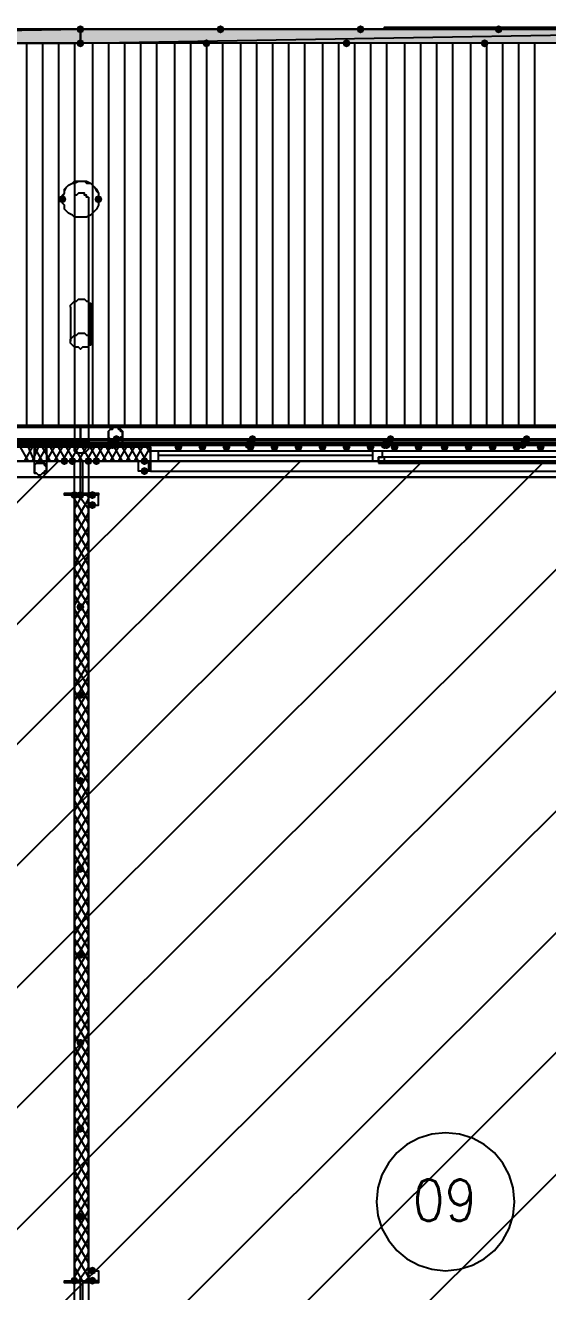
# Model space of a CAD drawing. Header units: millimetres. Extents: x 0 to 420, y 0 to 297.
# Drawn here: x 292.84 to 303.89, y 219.01 to 245.83 of the extents above; entities that cross this region are included whole.
import ezdxf

# ---------------------------------------------------------------- set-up
doc = ezdxf.new("R2010")
doc.units = ezdxf.units.MM
doc.layers.get('0').update_dxf_attribs({"linetype": 'CONTINUOUS'})
doc.styles.get("Standard").update_dxf_attribs({"font": 'STANDARD'})

msp = doc.modelspace()

# ---------------------------------------------------------------- hatches: boundary and pattern name
at = {"true_color": 0x000007}
h = msp.add_hatch(color=0, dxfattribs=at)
h.paths.add_polyline_path([(294.005, 245.448667), (276.648333, 245.448667), (294.005, 245.745)], flags=0)
h.paths.add_polyline_path([(276.648333, 245.448667), (294.005, 245.745), (276.648333, 245.745)], flags=0)
at = {"true_color": 0x0000fe}
for points in [[(294.089667, 245.745), (294.064796, 245.685204), (294.005, 245.660333), (293.945204, 245.685204), (293.920333, 245.745), (293.945204, 245.804796), (294.005, 245.829667), (294.064796, 245.804796)], [(294.089667, 245.745), (294.064796, 245.685204), (294.005, 245.660333), (293.945204, 245.685204), (293.920333, 245.745), (293.945204, 245.804796), (294.005, 245.829667), (294.064796, 245.804796)], [(297.053, 245.745), (297.028129, 245.685204), (296.968333, 245.660333), (296.908537, 245.685204), (296.883667, 245.745), (296.908537, 245.804796), (296.968333, 245.829667), (297.028129, 245.804796)], [(300.016333, 245.745), (299.991463, 245.685204), (299.931667, 245.660333), (299.871871, 245.685204), (299.847, 245.745), (299.871871, 245.804796), (299.931667, 245.829667), (299.991462, 245.804796)], [(302.937333, 245.745), (302.912462, 245.685204), (302.852667, 245.660333), (302.792871, 245.685204), (302.768, 245.745), (302.792871, 245.804796), (302.852667, 245.829667), (302.912462, 245.804796)], [(294.089667, 245.448667), (294.064796, 245.388871), (294.005, 245.364), (293.945204, 245.388871), (293.920333, 245.448667), (293.945204, 245.508462), (294.005, 245.533333), (294.064796, 245.508463)], [(296.756667, 245.448667), (296.731796, 245.388871), (296.672, 245.364), (296.612204, 245.388871), (296.587333, 245.448667), (296.612204, 245.508462), (296.672, 245.533333), (296.731796, 245.508463)], [(299.72, 245.448667), (299.695129, 245.388871), (299.635333, 245.364), (299.575538, 245.388871), (299.550667, 245.448667), (299.575537, 245.508462), (299.635333, 245.533333), (299.695129, 245.508463)], [(302.641, 245.448667), (302.616129, 245.388871), (302.556333, 245.364), (302.496537, 245.388871), (302.471667, 245.448667), (302.496537, 245.508462), (302.556333, 245.533333), (302.616129, 245.508463)], [(294.851667, 237.066667), (294.826796, 237.006871), (294.767, 236.982), (294.707204, 237.006871), (294.682333, 237.066667), (294.707204, 237.126462), (294.767, 237.151333), (294.826796, 237.126463)], [(297.730333, 237.066667), (297.705462, 237.006871), (297.645667, 236.982), (297.585871, 237.006871), (297.561, 237.066667), (297.585871, 237.126462), (297.645667, 237.151333), (297.705462, 237.126463)], [(300.651333, 237.066667), (300.626463, 237.006871), (300.566667, 236.982), (300.506871, 237.006871), (300.482, 237.066667), (300.506871, 237.126462), (300.566667, 237.151333), (300.626462, 237.126463)], [(303.53, 237.066667), (303.505129, 237.006871), (303.445333, 236.982), (303.385538, 237.006871), (303.360667, 237.066667), (303.385537, 237.126462), (303.445333, 237.151333), (303.505129, 237.126463)], [(294.724667, 236.939667), (294.699796, 236.879871), (294.64, 236.855), (294.580204, 236.879871), (294.555333, 236.939667), (294.580204, 236.999462), (294.64, 237.024333), (294.699796, 236.999463)], [(294.767, 236.939667), (294.742129, 236.879871), (294.682333, 236.855), (294.622538, 236.879871), (294.597667, 236.939667), (294.622537, 236.999462), (294.682333, 237.024333), (294.742129, 236.999463)], [(294.767, 236.939667), (294.742129, 236.879871), (294.682333, 236.855), (294.622538, 236.879871), (294.597667, 236.939667), (294.622537, 236.999462), (294.682333, 237.024333), (294.742129, 236.999463)], [(297.645667, 236.939667), (297.620796, 236.879871), (297.561, 236.855), (297.501204, 236.879871), (297.476333, 236.939667), (297.501204, 236.999462), (297.561, 237.024333), (297.620796, 236.999463)], [(297.688, 236.939667), (297.663129, 236.879871), (297.603333, 236.855), (297.543537, 236.879871), (297.518667, 236.939667), (297.543537, 236.999462), (297.603333, 237.024333), (297.663129, 236.999463)], [(297.688, 236.939667), (297.663129, 236.879871), (297.603333, 236.855), (297.543537, 236.879871), (297.518667, 236.939667), (297.543537, 236.999462), (297.603333, 237.024333), (297.663129, 236.999463)], [(300.524333, 236.939667), (300.499462, 236.879871), (300.439667, 236.855), (300.379871, 236.879871), (300.355, 236.939667), (300.379871, 236.999462), (300.439667, 237.024333), (300.499462, 236.999463)], [(300.566667, 236.939667), (300.541796, 236.879871), (300.482, 236.855), (300.422204, 236.879871), (300.397333, 236.939667), (300.422204, 236.999462), (300.482, 237.024333), (300.541796, 236.999463)], [(300.566667, 236.939667), (300.541796, 236.879871), (300.482, 236.855), (300.422204, 236.879871), (300.397333, 236.939667), (300.422204, 236.999462), (300.482, 237.024333), (300.541796, 236.999463)], [(303.445333, 236.939667), (303.420462, 236.879871), (303.360667, 236.855), (303.300871, 236.879871), (303.276, 236.939667), (303.300871, 236.999462), (303.360667, 237.024333), (303.420462, 236.999463)], [(303.445333, 236.939667), (303.420462, 236.879871), (303.360667, 236.855), (303.300871, 236.879871), (303.276, 236.939667), (303.300871, 236.999462), (303.360667, 237.024333), (303.420462, 236.999463)], [(303.445333, 236.939667), (303.420462, 236.879871), (303.360667, 236.855), (303.300871, 236.879871), (303.276, 236.939667), (303.300871, 236.999462), (303.360667, 237.024333), (303.420462, 236.999463)]]:
    msp.add_hatch(color=0, dxfattribs=at).paths.add_polyline_path(points, flags=0)
at = {"true_color": 0x000007}
h = msp.add_hatch(color=0, dxfattribs=at)
h.paths.add_polyline_path([(311.404, 245.448667), (294.005, 245.448667), (311.404, 245.745)], flags=0)
h.paths.add_polyline_path([(294.005, 245.448667), (311.404, 245.745), (294.005, 245.745)], flags=0)
for points in [[(293.708667, 242.146667), (293.683796, 242.086871), (293.624, 242.062), (293.564204, 242.086871), (293.539333, 242.146667), (293.564204, 242.206462), (293.624, 242.231333), (293.683796, 242.206463)], [(294.470667, 242.146667), (294.445796, 242.086871), (294.386, 242.062), (294.326204, 242.086871), (294.301333, 242.146667), (294.326204, 242.206462), (294.386, 242.231333), (294.445796, 242.206463)], [(296.164, 236.897333), (296.139129, 236.837537), (296.079333, 236.812667), (296.019537, 236.837537), (295.994667, 236.897333), (296.019537, 236.957129), (296.079333, 236.982), (296.139129, 236.957129)], [(296.672, 236.897333), (296.647129, 236.837537), (296.587333, 236.812667), (296.527537, 236.837537), (296.502667, 236.897333), (296.527537, 236.957129), (296.587333, 236.982), (296.647129, 236.957129)], [(297.18, 236.897333), (297.155129, 236.837537), (297.095333, 236.812667), (297.035538, 236.837537), (297.010667, 236.897333), (297.035537, 236.957129), (297.095333, 236.982), (297.155129, 236.957129)], [(297.688, 236.897333), (297.663129, 236.837537), (297.603333, 236.812667), (297.543537, 236.837537), (297.518667, 236.897333), (297.543537, 236.957129), (297.603333, 236.982), (297.663129, 236.957129)], [(298.196, 236.897333), (298.171129, 236.837537), (298.111333, 236.812667), (298.051537, 236.837537), (298.026667, 236.897333), (298.051537, 236.957129), (298.111333, 236.982), (298.171129, 236.957129)], [(298.704, 236.897333), (298.679129, 236.837537), (298.619333, 236.812667), (298.559537, 236.837537), (298.534667, 236.897333), (298.559537, 236.957129), (298.619333, 236.982), (298.679129, 236.957129)], [(299.212, 236.897333), (299.187129, 236.837537), (299.127333, 236.812667), (299.067538, 236.837537), (299.042667, 236.897333), (299.067537, 236.957129), (299.127333, 236.982), (299.187129, 236.957129)], [(299.72, 236.897333), (299.695129, 236.837537), (299.635333, 236.812667), (299.575538, 236.837537), (299.550667, 236.897333), (299.575537, 236.957129), (299.635333, 236.982), (299.695129, 236.957129)], [(300.228, 236.897333), (300.203129, 236.837537), (300.143333, 236.812667), (300.083538, 236.837537), (300.058667, 236.897333), (300.083537, 236.957129), (300.143333, 236.982), (300.203129, 236.957129)], [(300.736, 236.897333), (300.711129, 236.837537), (300.651333, 236.812667), (300.591537, 236.837537), (300.566667, 236.897333), (300.591537, 236.957129), (300.651333, 236.982), (300.711129, 236.957129)], [(301.244, 236.897333), (301.219129, 236.837537), (301.159333, 236.812667), (301.099538, 236.837537), (301.074667, 236.897333), (301.099537, 236.957129), (301.159333, 236.982), (301.219129, 236.957129)], [(301.794333, 236.897333), (301.769462, 236.837537), (301.709667, 236.812667), (301.649871, 236.837537), (301.625, 236.897333), (301.649871, 236.957129), (301.709667, 236.982), (301.769462, 236.957129)], [(302.302333, 236.897333), (302.277462, 236.837537), (302.217667, 236.812667), (302.157871, 236.837537), (302.133, 236.897333), (302.157871, 236.957129), (302.217667, 236.982), (302.277462, 236.957129)], [(302.810333, 236.897333), (302.785462, 236.837537), (302.725667, 236.812667), (302.665871, 236.837537), (302.641, 236.897333), (302.665871, 236.957129), (302.725667, 236.982), (302.785462, 236.957129)], [(303.318333, 236.897333), (303.293462, 236.837537), (303.233667, 236.812667), (303.173871, 236.837537), (303.149, 236.897333), (303.173871, 236.957129), (303.233667, 236.982), (303.293462, 236.957129)], [(303.826333, 236.897333), (303.801462, 236.837537), (303.741667, 236.812667), (303.681871, 236.837537), (303.657, 236.897333), (303.681871, 236.957129), (303.741667, 236.982), (303.801462, 236.957129)], [(293.751, 236.601), (293.726129, 236.541204), (293.666333, 236.516333), (293.606537, 236.541204), (293.581667, 236.601), (293.606537, 236.660796), (293.666333, 236.685667), (293.726129, 236.660796)], [(293.920333, 236.601), (293.895463, 236.541204), (293.835667, 236.516333), (293.775871, 236.541204), (293.751, 236.601), (293.775871, 236.660796), (293.835667, 236.685667), (293.895462, 236.660796)], [(294.259, 236.601), (294.234129, 236.541204), (294.174333, 236.516333), (294.114537, 236.541204), (294.089667, 236.601), (294.114537, 236.660796), (294.174333, 236.685667), (294.234129, 236.660796)], [(294.428333, 236.601), (294.403462, 236.541204), (294.343667, 236.516333), (294.283871, 236.541204), (294.259, 236.601), (294.283871, 236.660796), (294.343667, 236.685667), (294.403462, 236.660796)], [(295.444333, 236.601), (295.419462, 236.541204), (295.359667, 236.516333), (295.299871, 236.541204), (295.275, 236.601), (295.299871, 236.660796), (295.359667, 236.685667), (295.419462, 236.660796)], [(295.444333, 236.389333), (295.419462, 236.329537), (295.359667, 236.304667), (295.299871, 236.329537), (295.275, 236.389333), (295.299871, 236.449129), (295.359667, 236.474), (295.419462, 236.449129)], [(293.962667, 235.881333), (293.937796, 235.821537), (293.878, 235.796667), (293.818204, 235.821537), (293.793333, 235.881333), (293.818204, 235.941129), (293.878, 235.966), (293.937796, 235.941129)], [(294.089667, 235.881333), (294.064796, 235.821537), (294.005, 235.796667), (293.945204, 235.821537), (293.920333, 235.881333), (293.945204, 235.941129), (294.005, 235.966), (294.064796, 235.941129)], [(294.343667, 235.881333), (294.318796, 235.821537), (294.259, 235.796667), (294.199204, 235.821537), (294.174333, 235.881333), (294.199204, 235.941129), (294.259, 235.966), (294.318796, 235.941129)], [(294.343667, 235.669667), (294.318796, 235.609871), (294.259, 235.585), (294.199204, 235.609871), (294.174333, 235.669667), (294.199204, 235.729462), (294.259, 235.754333), (294.318796, 235.729463)], [(294.089667, 233.510667), (294.064796, 233.450871), (294.005, 233.426), (293.945204, 233.450871), (293.920333, 233.510667), (293.945204, 233.570462), (294.005, 233.595333), (294.064796, 233.570463)], [(294.089667, 231.648), (294.064796, 231.588204), (294.005, 231.563333), (293.945204, 231.588204), (293.920333, 231.648), (293.945204, 231.707796), (294.005, 231.732667), (294.064796, 231.707796)], [(294.089667, 229.827667), (294.064796, 229.767871), (294.005, 229.743), (293.945204, 229.767871), (293.920333, 229.827667), (293.945204, 229.887462), (294.005, 229.912333), (294.064796, 229.887463)], [(294.089667, 227.965), (294.064796, 227.905204), (294.005, 227.880333), (293.945204, 227.905204), (293.920333, 227.965), (293.945204, 228.024796), (294.005, 228.049667), (294.064796, 228.024796)], [(294.089667, 226.144667), (294.064796, 226.084871), (294.005, 226.06), (293.945204, 226.084871), (293.920333, 226.144667), (293.945204, 226.204462), (294.005, 226.229333), (294.064796, 226.204463)], [(294.089667, 224.282), (294.064796, 224.222204), (294.005, 224.197333), (293.945204, 224.222204), (293.920333, 224.282), (293.945204, 224.341796), (294.005, 224.366667), (294.064796, 224.341796)], [(294.089667, 222.461667), (294.064796, 222.401871), (294.005, 222.377), (293.945204, 222.401871), (293.920333, 222.461667), (293.945204, 222.521462), (294.005, 222.546333), (294.064796, 222.521463)], [(294.089667, 220.599), (294.064796, 220.539204), (294.005, 220.514333), (293.945204, 220.539204), (293.920333, 220.599), (293.945204, 220.658796), (294.005, 220.683667), (294.064796, 220.658796)], [(294.343667, 219.456), (294.318796, 219.396204), (294.259, 219.371333), (294.199204, 219.396204), (294.174333, 219.456), (294.199204, 219.515796), (294.259, 219.540667), (294.318796, 219.515796)], [(293.962667, 219.244333), (293.937796, 219.184537), (293.878, 219.159667), (293.818204, 219.184537), (293.793333, 219.244333), (293.818204, 219.304129), (293.878, 219.329), (293.937796, 219.304129)], [(294.343667, 219.244333), (294.318796, 219.184537), (294.259, 219.159667), (294.199204, 219.184537), (294.174333, 219.244333), (294.199204, 219.304129), (294.259, 219.329), (294.318796, 219.304129)]]:
    msp.add_hatch(color=0, dxfattribs=at).paths.add_polyline_path(points, flags=0)
h = msp.add_hatch(color=0, dxfattribs=at)
h.paths.add_polyline_path([(119.507, 237.066667), (381.550333, 237.066667), (119.507, 236.939667)], flags=0)
h.paths.add_polyline_path([(381.550333, 237.066667), (119.507, 236.939667), (381.550333, 236.939667)], flags=0)

# ---------------------------------------------------------------- linework, layer by layer
at = {"color": 0, "true_color": 0x000007}
for points in [[(294.005, 245.745), (276.648333, 245.745)], [(311.404, 245.745), (294.005, 245.745)], [(300.439667, 245.745), (300.439667, 245.787333), (304.969333, 245.787333)], [(293.624, 242.146667), (293.624, 242.231333), (293.666333, 242.273667), (293.666333, 242.358333), (293.708667, 242.400667), (293.751, 242.443), (293.835667, 242.485333), (293.878, 242.527667), (293.962667, 242.527667), (294.005, 242.527667), (294.089667, 242.527667), (294.132, 242.527667), (294.216667, 242.485333), (294.259, 242.443), (294.301333, 242.400667), (294.343667, 242.358333), (294.386, 242.273667), (294.386, 242.231333), (294.386, 242.146667)], [(294.174333, 242.189), (294.132, 242.189), (294.132, 242.231333), (294.089667, 242.231333), (294.089667, 242.273667), (294.047333, 242.273667), (294.005, 242.273667), (293.962667, 242.273667), (293.920333, 242.231333), (293.878, 242.231333), (293.878, 242.189)], [(293.878, 242.189), (293.878, 236.855)], [(294.174333, 242.189), (294.174333, 236.855)], [(293.793333, 239.860667), (293.793333, 239.903), (293.835667, 239.945333), (293.878, 239.987667), (293.920333, 239.987667), (293.962667, 240.03), (294.005, 240.03), (294.047333, 240.03), (294.089667, 240.03), (294.132, 239.987667), (294.174333, 239.987667), (294.174333, 239.945333), (294.216667, 239.945333), (294.216667, 239.903), (294.216667, 239.860667)], [(293.793333, 239.860667), (293.793333, 239.141)], [(294.216667, 239.860667), (294.216667, 239.141)], [(119.507, 236.939667), (381.550333, 236.939667), (119.507, 236.939667), (381.550333, 236.939667)], [(119.507, 236.939667), (381.550333, 236.939667)], [(119.507, 236.939667), (381.550333, 236.939667)], [(295.486667, 236.897333), (292.565667, 236.897333)], [(292.904333, 236.601), (292.735, 236.897333)], [(292.819667, 236.601), (292.989, 236.897333)], [(293.031333, 236.601), (292.904333, 236.897333)], [(292.989, 236.601), (293.116, 236.897333)], [(293.031333, 236.431667), (293.031333, 236.982)], [(293.200667, 236.601), (293.031333, 236.897333)], [(293.116, 236.601), (293.285333, 236.897333)], [(293.37, 236.601), (293.200667, 236.897333)], [(293.285333, 236.982), (293.285333, 236.431667)], [(293.285333, 236.601), (293.454667, 236.897333)], [(293.539333, 236.601), (293.37, 236.897333)], [(293.454667, 236.601), (293.624, 236.897333)], [(293.708667, 236.601), (293.539333, 236.897333)], [(294.386, 236.982), (294.343667, 236.982), (294.301333, 236.982), (294.259, 236.982), (294.216667, 236.982), (294.132, 236.982), (294.089667, 236.982), (294.005, 236.982), (293.962667, 236.982), (293.878, 236.982), (293.835667, 236.982), (293.751, 236.982), (293.708667, 236.982), (293.666333, 236.982), (293.624, 236.982)], [(294.386, 236.982), (294.386, 236.897333), (294.343667, 236.897333), (294.301333, 236.897333), (294.259, 236.897333), (294.216667, 236.897333), (294.132, 236.897333), (294.089667, 236.897333), (294.005, 236.897333), (293.962667, 236.897333), (293.878, 236.897333), (293.835667, 236.897333), (293.751, 236.897333), (293.708667, 236.897333), (293.666333, 236.897333), (293.624, 236.897333), (293.624, 236.982)], [(293.624, 236.601), (293.793333, 236.897333)], [(293.878, 236.601), (293.708667, 236.897333)], [(293.793333, 236.601), (293.962667, 236.897333)], [(294.047333, 236.601), (293.878, 236.897333)], [(293.962667, 236.601), (294.132, 236.897333)], [(294.216667, 236.601), (294.047333, 236.897333)], [(294.132, 236.601), (294.301333, 236.897333)], [(294.386, 236.601), (294.216667, 236.897333)], [(294.301333, 236.601), (294.470667, 236.897333)], [(294.555333, 236.601), (294.386, 236.897333)], [(294.470667, 236.601), (294.64, 236.897333)], [(294.724667, 236.601), (294.555333, 236.897333)], [(294.64, 236.601), (294.809333, 236.897333)], [(294.894, 236.601), (294.724667, 236.897333)], [(294.809333, 236.601), (294.978667, 236.897333)], [(295.063333, 236.601), (294.894, 236.897333)], [(294.978667, 236.601), (295.148, 236.897333)], [(295.232667, 236.601), (295.063333, 236.897333)], [(295.148, 236.601), (295.317333, 236.897333)], [(295.402, 236.601), (295.232667, 236.897333)], [(295.317333, 236.601), (295.486667, 236.897333)], [(295.486667, 236.770333), (295.402, 236.897333)], [(295.486667, 236.897333), (295.486667, 236.982), (309.964667, 236.982), (309.964667, 236.897333)], [(295.486667, 236.897333), (295.486667, 236.812667), (295.486667, 236.601)], [(295.486667, 236.897333), (295.486667, 236.812667)], [(295.486667, 236.601), (295.656, 236.601), (295.656, 236.812667), (295.486667, 236.812667)], [(300.185667, 236.812667), (295.656, 236.812667)], [(300.270333, 236.812667), (300.185667, 236.812667), (300.185667, 236.601), (300.270333, 236.601)], [(300.270333, 236.601), (300.312667, 236.601), (300.312667, 236.685667), (300.397333, 236.685667), (300.397333, 236.812667), (300.270333, 236.812667)], [(305.054, 236.812667), (300.397333, 236.812667)], [(292.565667, 236.601), (295.486667, 236.601)], [(294.005, 235.881333), (294.005, 236.601)], [(302.725667, 236.601), (295.486667, 236.601), (295.486667, 236.516333)], [(302.725667, 236.601), (295.486667, 236.601), (295.486667, 236.516333)], [(295.486667, 236.601), (309.964667, 236.601)], [(295.656, 236.728), (300.185667, 236.728)], [(295.656, 236.601), (300.185667, 236.601)], [(304.969333, 236.685667), (300.439667, 236.685667)], [(300.439667, 236.601), (304.969333, 236.601)], [(300.439667, 236.558667), (304.969333, 236.558667)], [(300.439667, 236.558667), (304.969333, 236.558667)], [(309.964667, 236.516333), (309.964667, 236.601), (302.725667, 236.601)], [(309.964667, 236.516333), (309.964667, 236.601), (302.725667, 236.601)], [(295.486667, 236.516333), (295.486667, 236.389333), (302.725667, 236.389333)], [(295.486667, 236.516333), (295.486667, 236.389333), (302.725667, 236.389333)], [(302.725667, 236.389333), (309.964667, 236.389333), (309.964667, 236.516333)], [(302.725667, 236.389333), (309.964667, 236.389333), (309.964667, 236.516333)], [(293.666333, 235.881333), (293.666333, 235.923667)], [(293.835667, 235.881333), (293.835667, 235.923667)], [(293.878, 235.585), (294.047333, 235.881333)], [(293.878, 235.288667), (294.174333, 235.796667)], [(294.174333, 235.288667), (293.878, 235.796667)], [(294.174333, 235.585), (293.962667, 235.881333)], [(294.174333, 235.839), (294.132, 235.881333)], [(294.174333, 235.881333), (294.174333, 235.923667)], [(294.343667, 235.881333), (294.343667, 235.923667)], [(293.878, 234.992333), (294.174333, 235.500333)], [(294.174333, 234.992333), (293.878, 235.500333)], [(293.878, 234.696), (294.174333, 235.204)], [(294.174333, 234.696), (293.878, 235.204)], [(293.878, 234.399667), (294.174333, 234.907667)], [(294.174333, 234.399667), (293.878, 234.907667)], [(293.878, 234.103333), (294.174333, 234.611333)], [(294.174333, 234.103333), (293.878, 234.611333)], [(293.878, 233.849333), (294.174333, 234.315)], [(294.174333, 233.807), (293.878, 234.315)], [(293.878, 233.553), (294.174333, 234.061)], [(294.174333, 233.553), (293.878, 234.018667)], [(293.878, 233.256667), (294.174333, 233.764667)], [(294.174333, 233.256667), (293.878, 233.764667)], [(293.878, 232.960333), (294.174333, 233.468333)], [(294.174333, 232.960333), (293.878, 233.468333)], [(293.878, 232.664), (294.174333, 233.172)], [(294.174333, 232.664), (293.878, 233.172)], [(293.878, 232.367667), (294.174333, 232.875667)], [(294.174333, 232.367667), (293.878, 232.875667)], [(293.878, 232.113667), (294.174333, 232.579333)], [(294.174333, 232.071333), (293.878, 232.579333)], [(293.878, 231.817333), (294.174333, 232.325333)], [(294.174333, 231.817333), (293.878, 232.283)], [(293.878, 231.521), (294.174333, 232.029)], [(294.174333, 231.521), (293.878, 232.029)], [(293.878, 231.224667), (294.174333, 231.732667)], [(294.174333, 231.224667), (293.878, 231.732667)], [(293.878, 230.928333), (294.174333, 231.436333)], [(294.174333, 230.928333), (293.878, 231.436333)], [(293.878, 230.632), (294.174333, 231.14)], [(294.174333, 230.632), (293.878, 231.14)], [(293.878, 230.335667), (294.174333, 230.843667)], [(294.174333, 230.335667), (293.878, 230.843667)], [(293.878, 230.081667), (294.174333, 230.547333)], [(294.174333, 230.039333), (293.878, 230.547333)], [(293.878, 229.785333), (294.174333, 230.293333)], [(294.174333, 229.785333), (293.878, 230.251)], [(293.878, 229.489), (294.174333, 229.997)], [(294.174333, 229.489), (293.878, 229.997)], [(293.878, 229.192667), (294.174333, 229.700667)], [(294.174333, 229.192667), (293.878, 229.700667)], [(293.878, 228.896333), (294.174333, 229.404333)], [(294.174333, 228.896333), (293.878, 229.404333)], [(293.878, 228.6), (294.174333, 229.108)], [(294.174333, 228.6), (293.878, 229.108)], [(293.878, 228.346), (294.174333, 228.811667)], [(294.174333, 228.303667), (293.878, 228.811667)], [(293.878, 228.049667), (294.174333, 228.557667)], [(294.174333, 228.007333), (293.878, 228.515333)], [(293.878, 227.753333), (294.174333, 228.261333)], [(294.174333, 227.753333), (293.878, 228.261333)], [(293.878, 227.457), (294.174333, 227.965)], [(294.174333, 227.457), (293.878, 227.965)], [(293.878, 227.160667), (294.174333, 227.668667)], [(294.174333, 227.160667), (293.878, 227.668667)], [(293.878, 226.864333), (294.174333, 227.372333)], [(294.174333, 226.864333), (293.878, 227.372333)], [(293.878, 226.568), (294.174333, 227.076)], [(294.174333, 226.568), (293.878, 227.076)], [(293.878, 226.314), (294.174333, 226.779667)], [(294.174333, 226.271667), (293.878, 226.779667)], [(293.878, 226.017667), (294.174333, 226.525667)], [(294.174333, 226.017667), (293.878, 226.483333)], [(293.878, 225.721333), (294.174333, 226.229333)], [(294.174333, 225.721333), (293.878, 226.229333)], [(293.878, 225.425), (294.174333, 225.933)], [(294.174333, 225.425), (293.878, 225.933)], [(293.878, 225.128667), (294.174333, 225.636667)], [(294.174333, 225.128667), (293.878, 225.636667)], [(293.878, 224.832333), (294.174333, 225.340333)], [(294.174333, 224.832333), (293.878, 225.340333)], [(293.878, 224.578333), (294.174333, 225.044)], [(294.174333, 224.536), (293.878, 225.044)], [(293.878, 224.282), (294.174333, 224.79)], [(294.174333, 224.239667), (293.878, 224.747667)], [(293.878, 223.985667), (294.174333, 224.493667)], [(294.174333, 223.985667), (293.878, 224.451333)], [(293.878, 223.689333), (294.174333, 224.197333)], [(294.174333, 223.689333), (293.878, 224.197333)], [(293.878, 223.393), (294.174333, 223.901)], [(294.174333, 223.393), (293.878, 223.901)], [(293.878, 223.096667), (294.174333, 223.604667)], [(294.174333, 223.096667), (293.878, 223.604667)], [(293.878, 222.800333), (294.174333, 223.308333)], [(294.174333, 222.800333), (293.878, 223.308333)], [(293.878, 222.546333), (294.174333, 223.012)], [(294.174333, 222.504), (293.878, 223.012)], [(293.878, 222.25), (294.174333, 222.758)], [(294.174333, 222.25), (293.878, 222.715667)], [(293.878, 221.953667), (294.174333, 222.461667)], [(294.174333, 221.953667), (293.878, 222.461667)], [(303.191333, 220.9165), (303.161661, 221.210844), (303.076561, 221.484996), (302.941905, 221.733083), (302.763566, 221.949232), (302.547416, 222.127572), (302.299329, 222.262228), (302.025177, 222.347328), (301.730833, 222.377), (301.43649, 222.347328), (301.162338, 222.262228), (300.914251, 222.127572), (300.698101, 221.949232), (300.519762, 221.733083), (300.385106, 221.484996), (300.300005, 221.210844), (300.270333, 220.9165)], [(293.878, 221.657333), (294.174333, 222.165333)], [(294.174333, 221.657333), (293.878, 222.165333)], [(293.878, 221.361), (294.174333, 221.869)], [(294.174333, 221.361), (293.878, 221.869)], [(293.878, 221.064667), (294.174333, 221.572667)], [(294.174333, 221.064667), (293.878, 221.572667)], [(293.878, 220.768333), (294.174333, 221.276333)], [(294.174333, 220.768333), (293.878, 221.276333)], [(293.878, 220.514333), (294.174333, 221.022333)], [(294.174333, 220.472), (293.878, 220.98)], [(293.878, 220.218), (294.174333, 220.726)], [(300.270333, 220.9165), (300.300005, 220.622156), (300.385106, 220.348004), (300.519762, 220.099917), (300.698101, 219.883768), (300.914251, 219.705428), (301.162338, 219.570772), (301.43649, 219.485672), (301.730833, 219.456), (302.025177, 219.485672), (302.299329, 219.570772), (302.547416, 219.705428), (302.763566, 219.883768), (302.941905, 220.099917), (303.076561, 220.348004), (303.161661, 220.622156), (303.191333, 220.9165)], [(294.174333, 220.218), (293.878, 220.683667)], [(293.878, 219.921667), (294.174333, 220.429667)], [(294.174333, 219.921667), (293.878, 220.429667)], [(293.878, 219.625333), (294.174333, 220.133333)], [(294.174333, 219.625333), (293.878, 220.133333)], [(293.878, 219.329), (294.174333, 219.837)], [(294.174333, 219.329), (293.878, 219.837)], [(294.047333, 219.244333), (293.878, 219.540667)], [(293.962667, 219.244333), (294.174333, 219.540667)], [(293.666333, 219.202), (293.666333, 219.244333)], [(293.835667, 219.202), (293.835667, 219.244333)], [(294.005, 218.482333), (294.005, 219.244333)], [(294.132, 219.244333), (294.174333, 219.244333)], [(294.174333, 219.202), (294.174333, 219.244333)], [(294.343667, 219.202), (294.343667, 219.244333)]]:
    msp.add_lwpolyline(points, dxfattribs=at)
for points in [[(294.005, 245.448667), (276.648333, 245.448667), (294.005, 245.745)], [(276.648333, 245.448667), (294.005, 245.745), (276.648333, 245.745)], [(363.558667, 245.745), (363.558667, 245.448667), (346.202, 245.448667), (346.202, 245.745), (346.202, 245.448667), (328.803, 245.448667), (328.803, 245.745), (328.803, 245.448667), (311.404, 245.448667), (311.404, 245.745), (311.404, 245.448667), (294.005, 245.448667), (294.005, 245.745), (276.648333, 245.745), (276.648333, 245.448667), (294.005, 245.448667), (294.005, 245.745), (311.404, 245.745), (328.803, 245.745), (346.202, 245.745)], [(311.404, 245.448667), (294.005, 245.448667), (311.404, 245.745)], [(294.005, 245.448667), (311.404, 245.745), (294.005, 245.745)], [(304.969333, 245.787333), (304.969333, 245.745), (300.439667, 245.745), (300.439667, 245.787333)], [(381.550333, 244.898333), (381.550333, 245.448667), (119.507, 245.448667), (119.507, 244.898333), (119.507, 237.871), (119.507, 237.320667), (381.550333, 237.320667), (381.550333, 237.871)], [(294.089667, 241.765667), (294.005, 241.765667), (293.962667, 241.765667), (293.878, 241.765667), (293.835667, 241.808), (293.751, 241.850333), (293.708667, 241.892667), (293.666333, 241.935), (293.666333, 242.019667), (293.624, 242.062), (293.624, 242.146667), (293.624, 242.189), (293.666333, 242.273667), (293.666333, 242.316), (293.708667, 242.400667), (293.751, 242.443), (293.835667, 242.485333), (293.878, 242.485333), (293.962667, 242.527667), (294.005, 242.527667), (294.089667, 242.527667), (294.132, 242.485333), (294.216667, 242.485333), (294.259, 242.443), (294.301333, 242.400667), (294.343667, 242.316), (294.386, 242.273667), (294.386, 242.189), (294.386, 242.146667), (294.386, 242.062), (294.386, 242.019667), (294.343667, 241.935), (294.301333, 241.892667), (294.259, 241.850333), (294.216667, 241.808), (294.132, 241.765667)], [(294.047333, 239.014), (294.005, 238.971667), (293.962667, 239.014), (293.920333, 239.014), (293.878, 239.014), (293.835667, 239.056333), (293.793333, 239.098667), (293.793333, 239.141), (293.793333, 239.183333), (293.835667, 239.225667), (293.878, 239.268), (293.920333, 239.268), (293.962667, 239.310333), (294.005, 239.310333), (294.047333, 239.310333), (294.089667, 239.310333), (294.132, 239.268), (294.174333, 239.268), (294.174333, 239.225667), (294.216667, 239.225667), (294.216667, 239.183333), (294.216667, 239.141), (294.216667, 239.098667), (294.216667, 239.056333), (294.174333, 239.056333), (294.174333, 239.014), (294.132, 239.014), (294.089667, 239.014)], [(294.005, 236.982), (276.606, 236.982), (276.606, 237.363), (294.005, 237.363)], [(311.404, 236.982), (294.005, 236.982), (294.005, 237.363), (311.404, 237.363)], [(294.470667, 236.939667), (294.470667, 236.982), (294.597667, 236.982), (294.597667, 237.193667), (294.597667, 237.236), (294.64, 237.278333), (294.64, 237.320667), (294.682333, 237.320667), (294.724667, 237.320667), (294.767, 237.320667), (294.809333, 237.320667), (294.851667, 237.278333), (294.894, 237.236), (294.894, 237.193667), (294.894, 236.982), (295.021, 236.982), (295.021, 236.939667), (294.894, 236.939667), (294.894, 237.193667), (294.894, 237.236), (294.851667, 237.236), (294.851667, 237.278333), (294.809333, 237.278333), (294.809333, 237.320667), (294.767, 237.320667), (294.724667, 237.320667), (294.682333, 237.320667), (294.682333, 237.278333), (294.64, 237.278333), (294.597667, 237.236), (294.597667, 237.193667), (294.597667, 236.939667), (294.470667, 236.939667), (294.470667, 236.982), (294.597667, 236.982), (294.597667, 237.193667), (294.597667, 237.236), (294.64, 237.278333), (294.64, 237.320667), (294.682333, 237.320667), (294.724667, 237.320667), (294.767, 237.320667), (294.809333, 237.320667), (294.851667, 237.278333), (294.894, 237.236), (294.894, 237.193667), (294.894, 236.982), (295.021, 236.982), (295.021, 236.939667), (294.894, 236.939667), (294.894, 237.193667), (294.894, 237.236), (294.851667, 237.236), (294.851667, 237.278333), (294.809333, 237.278333), (294.809333, 237.320667), (294.767, 237.320667), (294.724667, 237.320667), (294.682333, 237.320667), (294.682333, 237.278333), (294.64, 237.278333), (294.597667, 237.236), (294.597667, 237.193667), (294.597667, 236.939667), (294.470667, 236.939667), (294.597667, 236.939667), (294.597667, 237.193667), (294.597667, 237.236), (294.64, 237.278333), (294.682333, 237.278333), (294.682333, 237.320667), (294.724667, 237.320667), (294.767, 237.320667), (294.809333, 237.320667), (294.809333, 237.278333), (294.851667, 237.278333), (294.851667, 237.236), (294.894, 237.236), (294.894, 237.193667), (294.894, 236.939667), (295.021, 236.939667), (295.021, 236.982), (294.894, 236.982), (294.894, 237.193667), (294.894, 237.236), (294.851667, 237.278333), (294.809333, 237.320667), (294.767, 237.320667), (294.724667, 237.320667), (294.682333, 237.320667), (294.64, 237.320667), (294.64, 237.278333), (294.597667, 237.236), (294.597667, 237.193667), (294.597667, 236.982), (294.470667, 236.982)], [(294.894, 237.193667), (294.894, 237.151333), (294.894, 237.109), (294.851667, 237.109), (294.851667, 237.066667), (294.809333, 237.066667), (294.809333, 237.024333), (294.767, 237.024333), (294.724667, 237.024333), (294.682333, 237.024333), (294.682333, 237.066667), (294.64, 237.066667), (294.597667, 237.109), (294.597667, 237.151333), (294.597667, 237.193667), (294.597667, 237.236), (294.64, 237.278333), (294.682333, 237.278333), (294.682333, 237.320667), (294.724667, 237.320667), (294.767, 237.320667), (294.809333, 237.320667), (294.809333, 237.278333), (294.851667, 237.278333), (294.851667, 237.236), (294.894, 237.236)], [(294.597667, 237.193667), (294.597667, 237.236), (294.64, 237.278333), (294.682333, 237.278333), (294.682333, 237.320667), (294.724667, 237.320667), (294.767, 237.320667), (294.809333, 237.320667), (294.809333, 237.278333), (294.851667, 237.278333), (294.851667, 237.236), (294.894, 237.236), (294.894, 237.193667), (294.894, 237.151333), (294.894, 237.109), (294.851667, 237.109), (294.851667, 237.066667), (294.809333, 237.066667), (294.809333, 237.024333), (294.767, 237.024333), (294.724667, 237.024333), (294.682333, 237.024333), (294.682333, 237.066667), (294.64, 237.066667), (294.597667, 237.109), (294.597667, 237.151333)], [(119.507, 237.066667), (381.550333, 237.066667), (119.507, 236.939667)], [(381.550333, 237.066667), (119.507, 236.939667), (381.550333, 236.939667)], [(119.507, 237.066667), (119.507, 236.939667), (381.550333, 236.939667), (381.550333, 237.066667)], [(293.031333, 236.982), (293.031333, 237.024333), (293.073667, 237.024333), (293.116, 237.024333), (293.158333, 237.024333), (293.200667, 237.024333), (293.243, 237.024333), (293.285333, 236.982), (293.243, 236.982), (293.200667, 236.982), (293.158333, 236.982), (293.116, 236.982), (293.073667, 236.982)], [(294.047333, 236.770333), (294.005, 236.770333), (293.962667, 236.770333), (293.920333, 236.770333), (293.920333, 236.812667), (293.878, 236.812667), (293.878, 236.855), (293.878, 236.897333), (293.920333, 236.939667), (293.962667, 236.939667), (294.005, 236.982), (294.047333, 236.982), (294.047333, 236.939667), (294.089667, 236.939667), (294.132, 236.939667), (294.132, 236.897333), (294.174333, 236.897333), (294.174333, 236.855), (294.132, 236.812667), (294.089667, 236.770333)], [(295.486667, 236.601), (295.486667, 236.812667)], [(392.938, 236.601), (258.868333, 236.601), (258.868333, 205.613), (242.189, 205.613), (242.189, 236.601), (108.161667, 236.601), (108.161667, 119.972667), (242.189, 119.972667), (242.189, 150.960667), (258.868333, 150.960667), (258.868333, 119.972667), (392.938, 119.972667)], [(293.031333, 236.431667), (293.031333, 236.389333), (293.031333, 236.347), (293.073667, 236.347), (293.116, 236.304667), (293.158333, 236.304667), (293.200667, 236.347), (293.243, 236.347), (293.243, 236.389333), (293.285333, 236.389333), (293.285333, 236.431667), (293.285333, 236.474), (293.243, 236.516333), (293.243, 236.558667), (293.200667, 236.558667), (293.158333, 236.558667), (293.116, 236.558667), (293.073667, 236.558667), (293.031333, 236.516333), (293.031333, 236.474), (293.031333, 236.431667), (293.031333, 236.474), (293.031333, 236.516333), (293.073667, 236.558667), (293.116, 236.558667), (293.158333, 236.558667), (293.200667, 236.558667), (293.243, 236.558667), (293.243, 236.516333), (293.285333, 236.474), (293.285333, 236.431667), (293.285333, 236.389333), (293.243, 236.389333), (293.243, 236.347), (293.200667, 236.347), (293.158333, 236.304667), (293.116, 236.304667), (293.073667, 236.347), (293.031333, 236.347), (293.031333, 236.389333)], [(293.285333, 236.431667), (293.285333, 236.389333), (293.243, 236.389333), (293.243, 236.347), (293.200667, 236.347), (293.158333, 236.304667), (293.116, 236.304667), (293.073667, 236.347), (293.031333, 236.347), (293.031333, 236.389333), (293.031333, 236.431667), (293.031333, 236.474), (293.031333, 236.516333), (293.073667, 236.558667), (293.116, 236.558667), (293.158333, 236.558667), (293.200667, 236.558667), (293.243, 236.558667), (293.243, 236.516333), (293.285333, 236.474)], [(294.386, 235.881333), (293.666333, 235.881333), (293.666333, 235.923667), (294.005, 235.923667), (294.005, 236.601), (293.666333, 236.601), (294.386, 236.601), (294.047333, 236.601), (294.047333, 235.923667), (294.386, 235.923667)], [(295.232667, 236.601), (295.444333, 236.601), (295.444333, 236.389333), (295.232667, 236.389333), (295.232667, 236.601), (295.486667, 236.601), (295.486667, 236.389333), (295.232667, 236.389333)], [(300.312667, 236.558667), (300.439667, 236.558667), (300.439667, 236.685667), (300.312667, 236.685667)], [(242.189, 236.262333), (242.189, 205.613), (258.868333, 205.613), (258.868333, 236.262333), (392.557, 236.262333), (392.557, 120.311333), (258.868333, 120.311333), (258.868333, 150.960667), (242.189, 150.960667), (242.189, 120.311333), (108.500333, 120.311333), (108.500333, 236.262333)], [(294.174333, 219.244333), (294.174333, 235.881333), (293.878, 235.881333), (293.878, 219.244333)], [(294.386, 235.881333), (294.174333, 235.881333), (294.174333, 235.669667), (294.386, 235.669667), (294.386, 235.881333), (294.174333, 235.881333), (294.174333, 235.669667), (294.386, 235.669667)], [(294.386, 219.244333), (294.174333, 219.244333), (294.174333, 219.456), (294.386, 219.456), (294.386, 219.244333), (294.174333, 219.244333), (294.174333, 219.456), (294.386, 219.456)], [(294.386, 218.482333), (293.666333, 218.482333), (293.666333, 218.524667), (294.005, 218.524667), (294.005, 219.202), (293.666333, 219.202), (293.666333, 219.244333), (294.386, 219.244333), (294.386, 219.202), (294.047333, 219.202), (294.047333, 218.524667), (294.386, 218.524667)]]:
    msp.add_lwpolyline(points, close=True, dxfattribs=at)
at = {"color": 0, "true_color": 0x0000fd}
for points in [[(292.862, 245.448667), (292.862, 237.320667)], [(293.200667, 245.448667), (293.200667, 237.320667)], [(293.539333, 245.448667), (293.539333, 237.320667)], [(293.878, 245.448667), (293.878, 237.320667)], [(294.259, 245.448667), (294.259, 237.320667)], [(294.597667, 245.448667), (294.597667, 237.320667)], [(294.936333, 245.448667), (294.936333, 237.320667)], [(295.275, 245.448667), (295.275, 237.320667)], [(295.613667, 245.448667), (295.613667, 237.320667)], [(295.994667, 245.448667), (295.994667, 237.320667)], [(296.333333, 245.448667), (296.333333, 237.320667)], [(296.672, 245.448667), (296.672, 237.320667)], [(297.010667, 245.448667), (297.010667, 237.320667)], [(297.391667, 245.448667), (297.391667, 237.320667)], [(297.730333, 245.448667), (297.730333, 237.320667)], [(298.069, 245.448667), (298.069, 237.320667)], [(298.407667, 245.448667), (298.407667, 237.320667)], [(298.746333, 245.448667), (298.746333, 237.320667)], [(299.127333, 245.448667), (299.127333, 237.320667)], [(299.466, 245.448667), (299.466, 237.320667)], [(299.804667, 245.448667), (299.804667, 237.320667)], [(300.143333, 245.448667), (300.143333, 237.320667)], [(300.482, 245.448667), (300.482, 237.320667)], [(300.863, 245.448667), (300.863, 237.320667)], [(301.201667, 245.448667), (301.201667, 237.320667)], [(301.540333, 245.448667), (301.540333, 237.320667)], [(301.879, 245.448667), (301.879, 237.320667)], [(302.26, 245.448667), (302.26, 237.320667)], [(302.598667, 245.448667), (302.598667, 237.320667)], [(302.937333, 245.448667), (302.937333, 237.320667)], [(303.276, 245.448667), (303.276, 237.320667)], [(303.614667, 245.448667), (303.614667, 237.320667)]]:
    msp.add_lwpolyline(points, dxfattribs=at)
at = {"color": 0, "true_color": 0x000003}
for points in [[(259.080001, 202.141666), (293.539334, 236.600999)], [(261.620001, 202.141666), (296.121667, 236.600999)], [(264.202334, 202.141666), (298.661667, 236.600999)], [(266.742334, 202.141666), (301.244, 236.600999)], [(269.324667, 202.141666), (303.826334, 236.600999)], [(271.864667, 202.141666), (306.366334, 236.600999)], [(274.447001, 202.141666), (308.948667, 236.600999)], [(276.987001, 202.141666), (311.488667, 236.600999)], [(279.569334, 202.141666), (314.071, 236.600999)], [(282.109334, 202.141666), (316.611, 236.600999)], [(284.691667, 202.141666), (319.193334, 236.600999)]]:
    msp.add_lwpolyline(points, dxfattribs=at)
at = {"color": 0, "true_color": 0x00002b}
for points in [[(276.775333, 202.141667), (293.878, 202.141667), (293.878, 236.601), (276.775333, 236.601)], [(311.277, 236.601), (294.174333, 236.601), (294.174333, 202.141667), (311.277, 202.141667)]]:
    msp.add_lwpolyline(points, close=True, dxfattribs=at)
at = {"color": 0, "true_color": 0x0000fe}
msp.add_lwpolyline([(242.189, 236.262333), (108.500333, 236.262333), (108.500333, 120.311333), (242.189, 120.311333), (242.189, 150.960667), (258.868333, 150.960667), (258.868333, 120.311333), (392.557, 120.311333), (392.557, 236.262333), (258.868333, 236.262333), (258.868333, 205.613), (242.189, 205.613)], close=True, dxfattribs=at)

# ---------------------------------------------------------------- texts
at = {"color": 0, "true_color": 0x000007, "insert": (301.03234, 221.386363), "char_height": 0.872032, "width": 1.06581688, "attachment_point": 1}
msp.add_mtext('09', dxfattribs=at)

doc.saveas('drawing.dxf')
